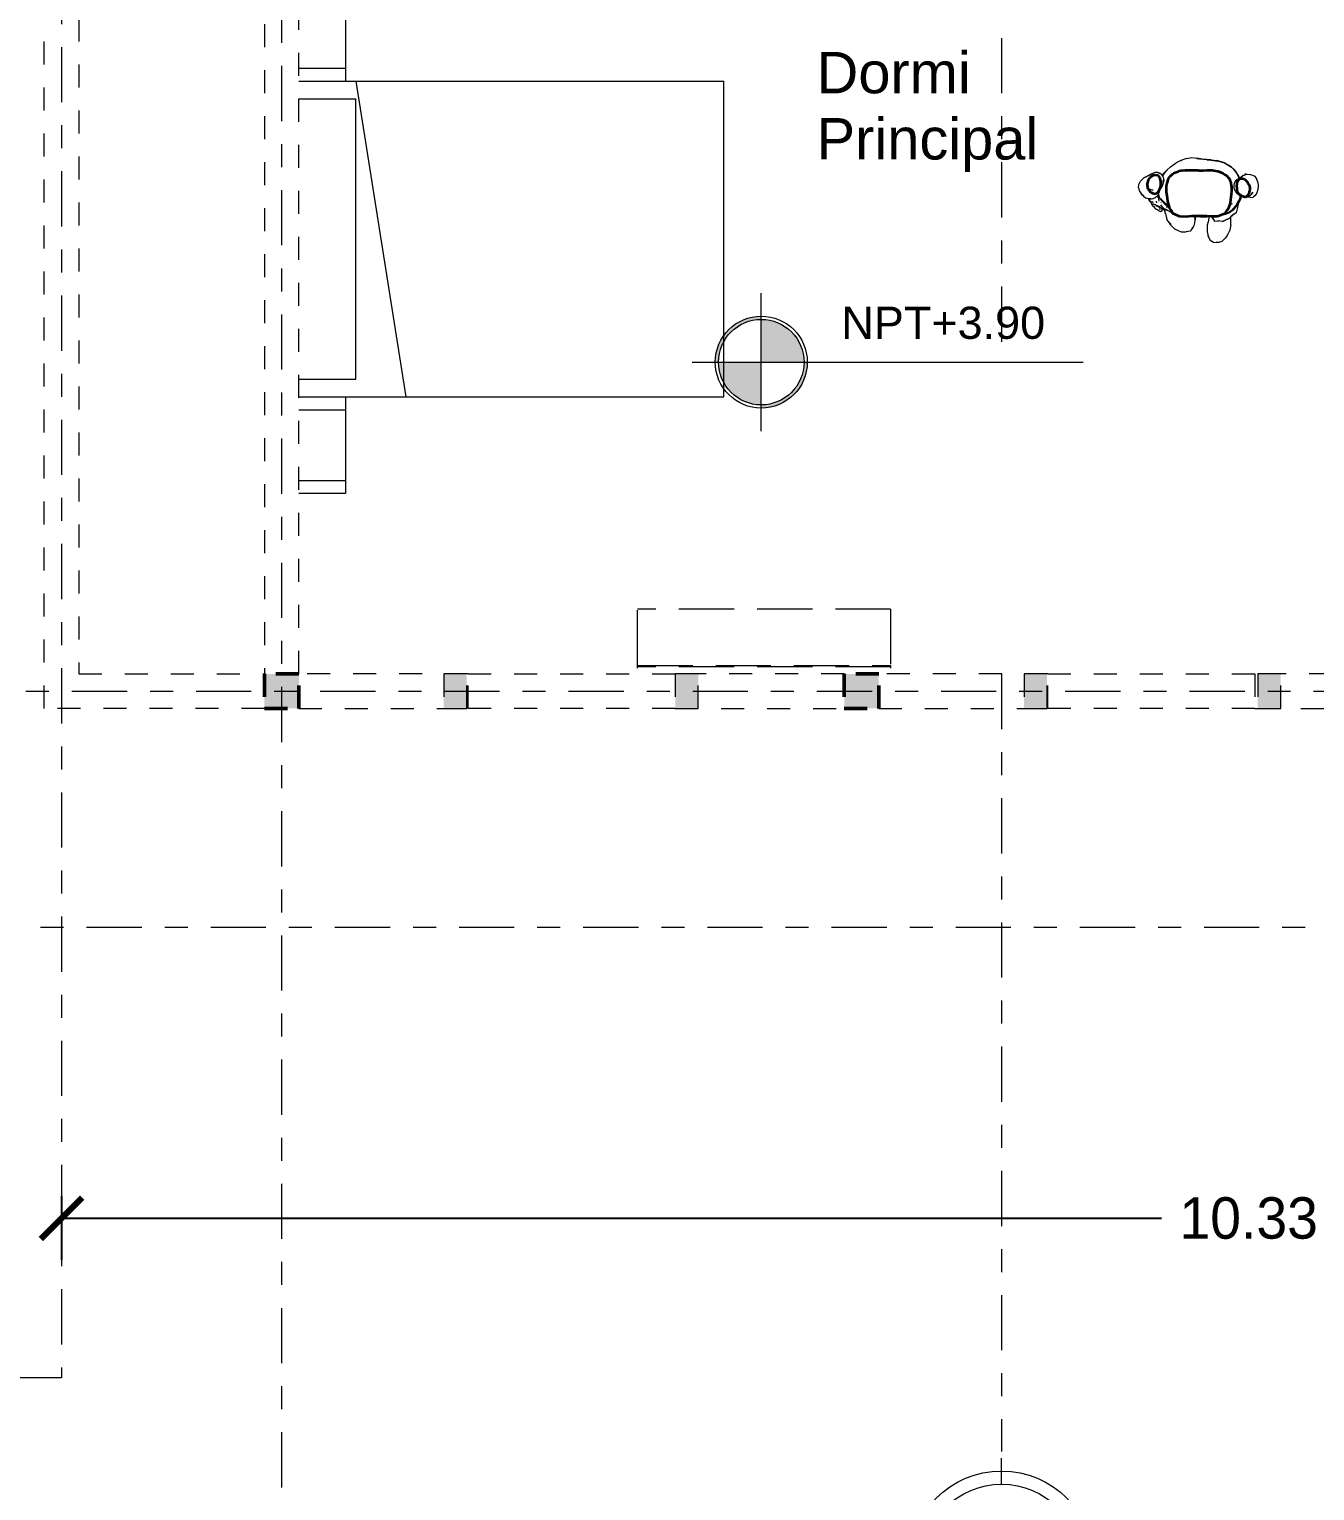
# Model space of a CAD drawing. Header units: millimetres. Extents: x -9559 to 23034, y -7226 to 22400.
# Drawn here: x 269.49 to 275.08, y 37.11 to 43.46 of the extents above; entities that cross this region are included whole.
import ezdxf

# ---------------------------------------------------------------- set-up
doc = ezdxf.new("R2010")
doc.units = ezdxf.units.MM
doc.header["$LTSCALE"] = 0.02
for name, pattern in [('ACAD_ISO02W100', [15, 12, -3]), ('ACAD_ISO10W100', [18, 12, -3, 0, -3]), ('DASHED2', [0.375, 0.25, -0.125])]:
    doc.linetypes.add(name, pattern=pattern)
for name, color, linetype, lineweight in [('A-ANNO-DIMS', 251, 'Continuous', 9), ('A-GENM', 255, 'Continuous', 5), ('A-Mueble cocina 2-proyecciones', 255, 'ACAD_ISO02W100', 9), ('A-Mueble cocina 4- Habitaciones', 9, 'Continuous', 9), ('G-ANNO-DIMS', 252, 'Continuous', 15), ('G-IMPT', 8, 'Continuous', 9), ('S-GRID', 253, 'ACAD_ISO10W100', 5), ('S-GRID-IDEN', 253, 'Continuous', 9)]:
    doc.layers.add(name, color=color, linetype=linetype, lineweight=lineweight)
doc.layers.add('IH-PLANO BASE', color=250, linetype='DASHED2', lineweight=5, transparency=0.55)
doc.styles.add('Arial_3', font='arial.ttf', dxfattribs={"height": 0.18})
doc.styles.add('Arial_4', font='arial.ttf', dxfattribs={"height": 0.105})
doc.styles.get("Standard").update_dxf_attribs({"font": 'GOTHIC.TTF'})
doc.dimstyles.get("Standard").update_dxf_attribs({"dimtxt": 0.18, "dimasz": 0.18, "dimexe": 0.18, "dimexo": 0.0625, "dimgap": 0.09, "dimtad": 0, "dimzin": 3, "dimdsep": 46, "dimtxsty": 'Standard', "dimblk": 'ARCHTICK', "dimcen": 0.09, "dimadec": 0, "dimazin": 0, "dimtfac": 1, "dimtofl": 0, "dimtmove": 0, "dimatfit": 3, "dimldrblk": 'ARCHTICK', "dimfxl": 1, "dimtolj": 1, "dimtzin": 0, "dimarcsym": 0})

# ---------------------------------------------------------------- blocks, each defined once
blk = doc.blocks.new('Cama-Estándar - 1372 x 1905 mm - Doble-147504-Nivel 2')
at = {"layer": 'A-Mueble cocina 4- Habitaciones'}
for p, q in [((-0.4145, 0.8493), (-0.4145, -0.9981)), ((-0.3383, 0.8493), (-0.3383, 0.6021)), ((0.8813, 0.8493), (0.8813, 0.6021)), ((0.9575, 0.8493), (0.9575, -0.9981)), ((0.9575, 0.6021), (-0.4145, 0.3842)), ((-0.3383, 0.6021), (0.8813, 0.6021)), ((-0.4145, -0.9981), (0.9575, -0.9981))]:
    blk.add_line(p, q, dxfattribs=at)
blk = doc.blocks.new('Mesa - de noche _1_ - 420 x 260 mm-147562-Nivel 2')
at = {"layer": 'A-Mueble cocina 4- Habitaciones'}
for p, q in [((-0.1538, 0.2024), (-0.1538, 0)), ((0.1538, 0.2024), (0.1538, 0)), ((0.21, 0.2024), (0.21, 0)), ((0.21, 0), (-0.21, 0))]:
    blk.add_line(p, q, dxfattribs=at)
blk = doc.blocks.new('Mesa - de noche _1_ - 420 x 260 mm-V2-Nivel 2')
at = {"layer": 'A-Mueble cocina 4- Habitaciones'}
for p, q in [((-0.21, 0), (-0.21, 0.2024)), ((-0.1538, 0.2024), (-0.1538, 0)), ((0.1538, 0.2024), (0.1538, 0)), ((0.21, 0), (-0.21, 0))]:
    blk.add_line(p, q, dxfattribs=at)
blk = doc.blocks.new('Female Figure 2 - 01skin_DXF-324356-Nivel 2')
at = {"layer": 'G-IMPT'}
for p, q in [((0.1914, -0.7645), (0.1931, -0.7621)), ((0.1939, -0.7612), (0.1931, -0.7621)), ((0.1939, -0.7612), (0.1962, -0.7611)), ((0.1975, -0.7612), (0.1962, -0.7611)), ((0.1987, -0.762), (0.1975, -0.7612)), ((0.1987, -0.762), (0.1981, -0.7616)), ((0.1998, -0.7624), (0.1981, -0.7616)), ((0.1987, -0.7622), (0.199, -0.7625)), ((0.1914, -0.7645), (0.1913, -0.7652)), ((-0.2264, -0.8685), (-0.2205, -0.8776)), ((-0.2262, -0.8682), (-0.2242, -0.8712)), ((-0.2258, -0.8692), (-0.2237, -0.873)), ((-0.2183, -0.881), (-0.2242, -0.8712)), ((-0.2237, -0.873), (-0.2201, -0.8787)), ((-0.2183, -0.881), (-0.2205, -0.8776)), ((-0.2199, -0.8707), (-0.2202, -0.8697)), ((-0.2199, -0.8707), (-0.2201, -0.8697)), ((-0.2201, -0.8787), (-0.2163, -0.8846)), ((-0.2163, -0.8846), (-0.2116, -0.8943)), ((-0.2085, -0.8842), (-0.2138, -0.8826)), ((-0.2138, -0.8826), (-0.2131, -0.883)), ((-0.2085, -0.8842), (-0.2131, -0.883)), ((-0.2071, -0.8838), (-0.2103, -0.8832)), ((-0.2103, -0.8832), (-0.2089, -0.8835)), ((-0.2042, -0.8842), (-0.2066, -0.8838)), ((-0.1902, -0.8866), (-0.1909, -0.8785)), ((-0.1901, -0.8866), (-0.1909, -0.8785)), ((-0.189, -0.8567), (-0.1847, -0.862)), ((-0.1825, -0.865), (-0.1847, -0.862)), ((-0.1723, -0.8837), (-0.1715, -0.8848)), ((-0.2116, -0.8943), (-0.2105, -0.8957)), ((-0.2059, -0.9006), (-0.2105, -0.8957)), ((-0.1999, -0.8939), (-0.2067, -0.8911)), ((-0.2067, -0.8911), (-0.2034, -0.8924)), ((-0.2036, -0.9029), (-0.2059, -0.9006)), ((-0.2036, -0.9029), (-0.1993, -0.9046)), ((-0.1998, -0.9057), (-0.2033, -0.9015)), ((-0.2024, -0.9027), (-0.2033, -0.9015)), ((-0.2024, -0.9027), (-0.2014, -0.9046)), ((-0.201, -0.9045), (-0.2023, -0.9033)), ((-0.2023, -0.9033), (-0.1993, -0.9046)), ((-0.2014, -0.9046), (-0.2004, -0.9067)), ((-0.1998, -0.9057), (-0.201, -0.9045)), ((-0.2004, -0.9067), (-0.1998, -0.9078)), ((-0.1999, -0.8939), (-0.1957, -0.893)), ((-0.1999, -0.8939), (-0.1986, -0.8942)), ((-0.1999, -0.8939), (-0.1949, -0.8956)), ((-0.1954, -0.9125), (-0.1998, -0.9078)), ((-0.1986, -0.8942), (-0.1957, -0.893)), ((-0.194, -0.9132), (-0.1954, -0.9125)), ((-0.1949, -0.8956), (-0.1885, -0.8977)), ((-0.194, -0.9132), (-0.1923, -0.9141)), ((-0.1915, -0.8967), (-0.1926, -0.9017)), ((-0.1915, -0.8967), (-0.1926, -0.9017)), ((-0.1897, -0.915), (-0.1923, -0.9141)), ((-0.1858, -0.9171), (-0.1897, -0.915)), ((-0.1885, -0.8977), (-0.1847, -0.8991)), ((-0.1871, -0.9161), (-0.1883, -0.915)), ((-0.1847, -0.9181), (-0.1883, -0.915)), ((-0.1881, -0.8988), (-0.186, -0.8997)), ((-0.1881, -0.8988), (-0.1848, -0.9001)), ((-0.1877, -0.898), (-0.1857, -0.9005)), ((-0.1875, -0.8981), (-0.1857, -0.9005)), ((-0.1873, -0.8982), (-0.1857, -0.9005)), ((-0.1864, -0.9167), (-0.1871, -0.9161)), ((-0.187, -0.8993), (-0.186, -0.8997)), ((-0.1866, -0.9002), (-0.1854, -0.9017)), ((-0.1865, -0.9), (-0.1843, -0.9024)), ((-0.1838, -0.9188), (-0.1864, -0.9167)), ((-0.1858, -0.9008), (-0.1843, -0.9024)), ((-0.1847, -0.9181), (-0.1858, -0.9171)), ((-0.1854, -0.9017), (-0.1857, -0.9005)), ((-0.1848, -0.9001), (-0.1814, -0.9021)), ((-0.1847, -0.8991), (-0.1811, -0.9009)), ((-0.1838, -0.9188), (-0.1831, -0.9192)), ((-0.1831, -0.9192), (-0.1821, -0.9198)), ((-0.1821, -0.9198), (-0.1812, -0.9202)), ((-0.1784, -0.9061), (-0.1814, -0.9021)), ((-0.1814, -0.9021), (-0.1767, -0.9085)), ((-0.1814, -0.9021), (-0.1791, -0.9049)), ((-0.1812, -0.9202), (-0.1804, -0.9206)), ((-0.1811, -0.9009), (-0.1781, -0.9026)), ((-0.1804, -0.9206), (-0.1762, -0.9224)), ((-0.1794, -0.9059), (-0.1768, -0.9076)), ((-0.1794, -0.9059), (-0.1779, -0.907)), ((-0.1767, -0.9085), (-0.1791, -0.9049)), ((-0.1773, -0.9072), (-0.1786, -0.9066)), ((-0.1786, -0.9066), (-0.1768, -0.9076)), ((-0.1784, -0.9061), (-0.1767, -0.9085)), ((-0.1773, -0.916), (-0.1783, -0.9158)), ((-0.1781, -0.9026), (-0.1752, -0.9045)), ((-0.1779, -0.907), (-0.1761, -0.9094)), ((-0.1773, -0.9072), (-0.1752, -0.9082)), ((-0.1773, -0.916), (-0.1762, -0.9165)), ((-0.1767, -0.9085), (-0.1761, -0.9094)), ((-0.1762, -0.9224), (-0.1729, -0.9234)), ((-0.1752, -0.9045), (-0.1722, -0.907)), ((-0.1725, -0.9099), (-0.1752, -0.9082)), ((-0.1707, -0.924), (-0.1729, -0.9234)), ((-0.1725, -0.9099), (-0.1698, -0.912)), ((-0.1722, -0.907), (-0.1691, -0.9088)), ((-0.1698, -0.9238), (-0.1707, -0.924)), ((-0.1698, -0.912), (-0.167, -0.9152)), ((-0.1698, -0.9238), (-0.1687, -0.9232)), ((-0.1691, -0.9088), (-0.1667, -0.9108)), ((-0.1687, -0.9224), (-0.1667, -0.9205)), ((-0.1687, -0.9224), (-0.1681, -0.9214)), ((-0.1687, -0.9232), (-0.1681, -0.9214)), ((-0.1659, -0.9102), (-0.1671, -0.9091)), ((-0.1634, -0.9127), (-0.1671, -0.9091)), ((-0.167, -0.9152), (-0.1666, -0.9179)), ((-0.1648, -0.9117), (-0.1667, -0.9108)), ((-0.1667, -0.9205), (-0.1666, -0.9179)), ((-0.1624, -0.9132), (-0.1659, -0.9102)), ((-0.1649, -0.9112), (-0.1659, -0.9102)), ((-0.1659, -0.9102), (-0.1634, -0.9127)), ((-0.1624, -0.9132), (-0.1649, -0.9112)), ((-0.1613, -0.914), (-0.1649, -0.9112)), ((-0.1649, -0.9112), (-0.1634, -0.9125)), ((-0.1634, -0.9127), (-0.1648, -0.9117)), ((-0.1613, -0.914), (-0.1634, -0.9125)), ((-0.1634, -0.9125), (-0.1619, -0.9139)), ((-0.1634, -0.9125), (-0.16, -0.9146)), ((-0.1624, -0.9132), (-0.1634, -0.9127)), ((-0.1589, -0.9136), (-0.1634, -0.9127)), ((-0.1597, -0.9136), (-0.1634, -0.9127)), ((-0.1624, -0.9132), (-0.1613, -0.914)), ((-0.1619, -0.9139), (-0.16, -0.9159)), ((-0.1613, -0.914), (-0.16, -0.9146)), ((-0.16, -0.9159), (-0.1583, -0.9175)), ((-0.1589, -0.9136), (-0.1597, -0.9136)), ((-0.1583, -0.9175), (-0.1566, -0.9189)), ((-0.155, -0.92), (-0.1566, -0.9189)), ((-0.153, -0.9151), (-0.1555, -0.9179)), ((-0.1555, -0.9179), (-0.1554, -0.9177)), ((-0.1535, -0.9151), (-0.1526, -0.9148)), ((-0.1535, -0.9151), (-0.1526, -0.9148)), ((-0.1484, -0.9211), (-0.1512, -0.9214)), ((-0.1484, -0.9211), (-0.1507, -0.9213)), ((-0.1473, -0.9061), (-0.1456, -0.9077)), ((-0.1447, -0.9201), (-0.1453, -0.9204)), ((-0.1416, -0.9183), (-0.1447, -0.9201))]:
    blk.add_line(p, q, dxfattribs=at)
blk = doc.blocks.new('Female Figure 2 - Female Figure 2-324639-Nivel 2')
at = {"layer": 'A-GENM', "lineweight": 35}
for p, q in [((-0.2068, 0.061), (-0.2034, 0.0658)), ((-0.2034, 0.0658), (-0.1972, 0.0708)), ((-0.1972, 0.0708), (-0.1933, 0.0741)), ((-0.1933, 0.0741), (-0.1898, 0.0754)), ((-0.1898, 0.0754), (-0.1819, 0.0776)), ((-0.1817, 0.0775), (-0.1721, 0.0761)), ((-0.1721, 0.0761), (-0.17, 0.0748)), ((-0.17, 0.0748), (-0.1644, 0.0665)), ((-0.1644, 0.0665), (-0.1625, 0.065)), ((-0.1625, 0.065), (-0.162, 0.0639)), ((-0.162, 0.0639), (-0.1618, 0.0602)), ((-0.1238, 0.0603), (-0.1154, 0.0723)), ((-0.1154, 0.0723), (-0.1142, 0.0739)), ((-0.1142, 0.0739), (-0.1129, 0.0747)), ((-0.1129, 0.0747), (-0.1071, 0.0793)), ((-0.1071, 0.0793), (-0.0992, 0.085)), ((-0.0992, 0.085), (-0.0829, 0.0913)), ((-0.0829, 0.0913), (-0.0774, 0.0939)), ((-0.0774, 0.0939), (-0.0694, 0.0952)), ((-0.0694, 0.0952), (-0.0517, 0.0976)), ((-0.0517, 0.0976), (-0.0367, 0.0969)), ((-0.0367, 0.0969), (-0.0274, 0.0968)), ((-0.0274, 0.0968), (-0.0185, 0.0977)), ((-0.0185, 0.0977), (-0.006, 0.097)), ((-0.006, 0.097), (0.0061, 0.0965)), ((0.0061, 0.0965), (0.0095, 0.0953)), ((0.0095, 0.0953), (0.0132, 0.0956)), ((0.0132, 0.0956), (0.0258, 0.0955)), ((0.0258, 0.0955), (0.0428, 0.0969)), ((0.0428, 0.0969), (0.0452, 0.0971)), ((0.0452, 0.0971), (0.0477, 0.0971)), ((0.0477, 0.0971), (0.0677, 0.097)), ((0.0677, 0.097), (0.0712, 0.0963)), ((0.0712, 0.0963), (0.0893, 0.0931)), ((0.0893, 0.0931), (0.0914, 0.0929)), ((0.0914, 0.0929), (0.0943, 0.0918)), ((0.0943, 0.0918), (0.1124, 0.0844)), ((0.1124, 0.0844), (0.1223, 0.0771)), ((0.1223, 0.0771), (0.1296, 0.0728)), ((0.1296, 0.0728), (0.1363, 0.0637)), ((0.1363, 0.0637), (0.1404, 0.0588)), ((-0.2154, 0.0311), (-0.2152, 0.0381)), ((-0.2142, 0.0255), (-0.2154, 0.0311)), ((-0.2152, 0.0381), (-0.2145, 0.0429)), ((-0.2145, 0.0429), (-0.2127, 0.0477)), ((-0.2136, 0.0206), (-0.2142, 0.0255)), ((-0.2122, 0.0162), (-0.2136, 0.0206)), ((-0.2127, 0.0477), (-0.2107, 0.0547)), ((-0.2102, 0.0121), (-0.2122, 0.0162)), ((-0.2107, 0.0547), (-0.2068, 0.061)), ((-0.208, 0.0097), (-0.2102, 0.0121)), ((-0.2054, 0.0055), (-0.208, 0.0097)), ((-0.2021, 0.0016), (-0.2054, 0.0055)), ((-0.2004, 0.0003), (-0.2021, 0.0016)), ((-0.1988, -0.0003), (-0.2004, 0.0003)), ((-0.168, 0.0053), (-0.1731, -0.0017)), ((-0.1619, 0.0174), (-0.1679, 0.0055)), ((-0.1591, 0.0282), (-0.1619, 0.0174)), ((-0.1618, 0.0602), (-0.1585, 0.0491)), ((-0.1585, 0.0326), (-0.1591, 0.0282)), ((-0.1585, 0.0491), (-0.1584, 0.0384)), ((-0.1584, 0.0384), (-0.1585, 0.0326)), ((-0.1327, 0.0082), (-0.1324, 0.0134)), ((-0.1324, 0.0029), (-0.1327, 0.0082)), ((-0.1326, 0.0285), (-0.1306, 0.0403)), ((-0.1324, 0.0134), (-0.1326, 0.0285)), ((-0.1302, -0.0165), (-0.1324, 0.0029)), ((-0.1306, 0.0403), (-0.1292, 0.0455)), ((-0.1292, 0.0455), (-0.1276, 0.0495)), ((-0.1276, 0.0495), (-0.1238, 0.0603)), ((0.1404, 0.0588), (0.1423, 0.0532)), ((0.1423, 0.0532), (0.1463, 0.0424)), ((0.1463, 0.0424), (0.1488, 0.0292)), ((0.149, 0.0041), (0.148, -0.0066)), ((0.1488, 0.0292), (0.1495, 0.0243)), ((0.1495, 0.0243), (0.149, 0.0176)), ((0.149, 0.0176), (0.149, 0.0041)), ((0.1733, 0.0251), (0.1734, 0.0267)), ((0.1737, 0.0234), (0.1733, 0.0251)), ((0.1734, 0.0267), (0.1742, 0.04)), ((0.1746, 0.0111), (0.1737, 0.0234)), ((0.1742, 0.04), (0.1766, 0.0507)), ((0.1759, 0.0035), (0.1746, 0.0111)), ((0.1779, -0.0009), (0.1759, 0.0035)), ((0.1766, 0.0507), (0.1783, 0.0534)), ((0.1783, 0.0534), (0.1819, 0.0556)), ((0.1819, 0.0556), (0.1867, 0.0608)), ((0.1867, 0.0608), (0.1899, 0.0611)), ((0.1899, 0.0611), (0.1983, 0.061)), ((0.1983, 0.061), (0.2093, 0.0555)), ((0.2093, 0.0555), (0.2099, 0.0552)), ((0.2099, 0.0552), (0.2103, 0.0548)), ((0.2103, 0.0548), (0.2136, 0.0514)), ((0.2136, 0.0514), (0.2194, 0.0453)), ((0.2194, 0.0453), (0.2248, 0.0355)), ((0.2271, 0.0015), (0.2246, -0.0044)), ((0.2248, 0.0355), (0.2258, 0.0336)), ((0.2258, 0.0336), (0.2262, 0.0316)), ((0.2262, 0.0316), (0.2289, 0.0222)), ((0.2286, 0.0087), (0.2271, 0.0015)), ((0.2293, 0.0112), (0.2286, 0.0087)), ((0.2289, 0.0222), (0.2294, 0.014)), ((0.2294, 0.014), (0.2293, 0.0112)), ((-0.1952, -0.0035), (-0.1988, -0.0003)), ((-0.193, -0.0044), (-0.1952, -0.0035)), ((-0.188, -0.006), (-0.193, -0.0044)), ((-0.1874, -0.0064), (-0.188, -0.006)), ((-0.1863, -0.0065), (-0.1874, -0.0064)), ((-0.1795, -0.0062), (-0.1863, -0.0065)), ((-0.1747, -0.0034), (-0.1795, -0.0062)), ((-0.1731, -0.0017), (-0.1747, -0.0034)), ((-0.1291, -0.0246), (-0.1302, -0.0165)), ((-0.1267, -0.0378), (-0.1291, -0.0246)), ((-0.1258, -0.0433), (-0.1267, -0.0378)), ((-0.1234, -0.0537), (-0.1258, -0.0433)), ((-0.1191, -0.0691), (-0.1234, -0.0537)), ((0.1436, -0.0457), (0.1358, -0.0706)), ((0.1439, -0.0446), (0.1436, -0.0457)), ((0.144, -0.044), (0.1439, -0.0446)), ((0.1441, -0.0429), (0.144, -0.044)), ((0.1466, -0.0201), (0.1441, -0.0429)), ((0.148, -0.0066), (0.1466, -0.0201)), ((0.1822, -0.006), (0.1779, -0.0009)), ((0.1861, -0.0103), (0.1822, -0.006)), ((0.1898, -0.0118), (0.1861, -0.0103)), ((0.1998, -0.0175), (0.1898, -0.0118)), ((0.2028, -0.0181), (0.1998, -0.0175)), ((0.2081, -0.0195), (0.2028, -0.0181)), ((0.2098, -0.02), (0.2081, -0.0195)), ((0.2113, -0.02), (0.2098, -0.02)), ((0.2129, -0.0194), (0.2113, -0.02)), ((0.2133, -0.0175), (0.2129, -0.0194)), ((0.2151, -0.0169), (0.2133, -0.0175)), ((0.2167, -0.0157), (0.2151, -0.0169)), ((0.2186, -0.0127), (0.2167, -0.0157)), ((0.2216, -0.0084), (0.2186, -0.0127)), ((0.2232, -0.0067), (0.2216, -0.0084)), ((0.2246, -0.0044), (0.2232, -0.0067)), ((-0.1144, -0.0754), (-0.1191, -0.0691)), ((-0.1047, -0.0907), (-0.1144, -0.0754)), ((-0.0817, -0.1017), (-0.1047, -0.0907)), ((-0.0789, -0.1032), (-0.0817, -0.1017)), ((-0.0752, -0.1037), (-0.0789, -0.1032)), ((-0.0474, -0.105), (-0.0752, -0.1037)), ((-0.0236, -0.1029), (-0.0474, -0.105)), ((-0.017, -0.103), (-0.0236, -0.1029)), ((-0.0101, -0.1027), (-0.017, -0.103)), ((0.0098, -0.1015), (-0.0101, -0.1027)), ((0.0283, -0.1027), (0.0098, -0.1015)), ((0.0355, -0.1029), (0.0283, -0.1027)), ((0.0429, -0.103), (0.0355, -0.1029)), ((0.0637, -0.1049), (0.0429, -0.103)), ((0.0867, -0.1041), (0.0637, -0.1049)), ((0.0938, -0.1031), (0.0867, -0.1041)), ((0.1001, -0.1001), (0.0938, -0.1031)), ((0.1194, -0.0921), (0.1001, -0.1001)), ((0.1286, -0.0795), (0.1194, -0.0921)), ((0.1358, -0.0706), (0.1286, -0.0795))]:
    blk.add_line(p, q, dxfattribs=at)
at = {"layer": 'G-IMPT'}
for p, q in [((-0.0954, 0.1258), (-0.0905, 0.1284)), ((-0.0703, 0.1385), (-0.0905, 0.1284)), ((-0.0464, 0.1475), (-0.0703, 0.1385)), ((-0.0692, 0.1393), (-0.0676, 0.1395)), ((-0.0464, 0.1475), (-0.0229, 0.1519)), ((-0.0229, 0.1519), (-0.0012, 0.1493)), ((0.0212, 0.1455), (-0.0017, 0.1486)), ((-0.0017, 0.1486), (0.0217, 0.1444)), ((0.0217, 0.1444), (-0.0012, 0.1493)), ((0.0429, 0.143), (0.0212, 0.1455)), ((0.0417, 0.1415), (0.0274, 0.1429)), ((0.0436, 0.142), (0.0304, 0.1429)), ((0.061, 0.1405), (0.0417, 0.1415)), ((0.0607, 0.1419), (0.0429, 0.143)), ((0.0436, 0.142), (0.0623, 0.1413)), ((0.0607, 0.1419), (0.0861, 0.1386)), ((0.061, 0.1405), (0.0903, 0.1365)), ((0.0623, 0.1413), (0.0888, 0.138)), ((0.1144, 0.1311), (0.0861, 0.1386)), ((0.0888, 0.138), (0.1186, 0.1296)), ((0.1237, 0.1266), (0.0903, 0.1365)), ((0.1237, 0.1266), (0.1144, 0.1311)), ((0.1237, 0.1266), (0.1186, 0.1296)), ((0.1186, 0.1296), (0.1495, 0.1103)), ((0.1186, 0.1296), (0.1451, 0.1139)), ((-0.2311, 0.0642), (-0.246, 0.05)), ((-0.2311, 0.0642), (-0.2154, 0.071)), ((-0.2189, 0.0696), (-0.2311, 0.0642)), ((-0.2311, 0.0642), (-0.2261, 0.0664)), ((-0.2216, 0.0687), (-0.2261, 0.0664)), ((-0.2216, 0.0687), (-0.2191, 0.0701)), ((-0.2191, 0.0701), (-0.2152, 0.0722)), ((-0.2152, 0.0722), (-0.2038, 0.0785)), ((-0.2098, 0.0746), (-0.1909, 0.0844)), ((-0.2098, 0.0746), (-0.2039, 0.0778)), ((-0.2068, 0.061), (-0.2034, 0.0658)), ((-0.1909, 0.0844), (-0.2039, 0.0778)), ((-0.2038, 0.0785), (-0.1979, 0.0812)), ((-0.1972, 0.0708), (-0.2034, 0.0658)), ((-0.1979, 0.0812), (-0.1909, 0.0844)), ((-0.1933, 0.0741), (-0.1972, 0.0708)), ((-0.1898, 0.0754), (-0.1933, 0.0741)), ((-0.1909, 0.0844), (-0.1843, 0.0867)), ((-0.1898, 0.0754), (-0.1819, 0.0776)), ((-0.1703, 0.0876), (-0.1843, 0.0867)), ((-0.1817, 0.0775), (-0.1721, 0.0761)), ((-0.17, 0.0748), (-0.1721, 0.0761)), ((-0.1591, 0.0825), (-0.1703, 0.0876)), ((-0.1703, 0.0876), (-0.1651, 0.0853)), ((-0.1703, 0.0876), (-0.1544, 0.0801)), ((-0.1644, 0.0665), (-0.17, 0.0748)), ((-0.1651, 0.0853), (-0.1544, 0.0801)), ((-0.1625, 0.065), (-0.1644, 0.0665)), ((-0.162, 0.0639), (-0.1625, 0.065)), ((-0.1618, 0.0602), (-0.162, 0.0639)), ((-0.1591, 0.0825), (-0.1544, 0.0801)), ((-0.1478, 0.0693), (-0.1544, 0.0801)), ((-0.1477, 0.0817), (-0.1523, 0.0766)), ((-0.1504, 0.0734), (-0.1469, 0.0783)), ((-0.1447, 0.0806), (-0.1502, 0.0732)), ((-0.1459, 0.0636), (-0.1478, 0.0693)), ((-0.1477, 0.0817), (-0.1321, 0.0973)), ((-0.1469, 0.0783), (-0.1297, 0.0969)), ((-0.1459, 0.0636), (-0.1442, 0.0494)), ((-0.1447, 0.0806), (-0.1297, 0.0969)), ((-0.1151, 0.1122), (-0.1321, 0.0973)), ((-0.1154, 0.0723), (-0.1238, 0.0603)), ((-0.1142, 0.0739), (-0.1154, 0.0723)), ((-0.1151, 0.1122), (-0.0954, 0.1258)), ((-0.1142, 0.0739), (-0.1129, 0.0747)), ((-0.1071, 0.0793), (-0.1129, 0.0747)), ((-0.0992, 0.085), (-0.1071, 0.0793)), ((-0.0829, 0.0913), (-0.0992, 0.085)), ((-0.0774, 0.0939), (-0.0829, 0.0913)), ((-0.0694, 0.0952), (-0.0774, 0.0939)), ((-0.0517, 0.0976), (-0.0694, 0.0952)), ((-0.0367, 0.0969), (-0.0517, 0.0976)), ((-0.0367, 0.0969), (-0.0274, 0.0968)), ((-0.0274, 0.0968), (-0.0185, 0.0977)), ((-0.006, 0.097), (-0.0185, 0.0977)), ((0.0061, 0.0965), (-0.006, 0.097)), ((0.0095, 0.0953), (0.0061, 0.0965)), ((0.0132, 0.0956), (0.0095, 0.0953)), ((0.0258, 0.0955), (0.0132, 0.0956)), ((0.0428, 0.0969), (0.0258, 0.0955)), ((0.0428, 0.0969), (0.0452, 0.0971)), ((0.0452, 0.0971), (0.0477, 0.0971)), ((0.0677, 0.097), (0.0477, 0.0971)), ((0.0677, 0.097), (0.0712, 0.0963)), ((0.0712, 0.0963), (0.0893, 0.0931)), ((0.0893, 0.0931), (0.0914, 0.0929)), ((0.0914, 0.0929), (0.0943, 0.0918)), ((0.0943, 0.0918), (0.1124, 0.0844)), ((0.1223, 0.0771), (0.1124, 0.0844)), ((0.1296, 0.0728), (0.1223, 0.0771)), ((0.1237, 0.1266), (0.1413, 0.1165)), ((0.1363, 0.0637), (0.1296, 0.0728)), ((0.1363, 0.0637), (0.1404, 0.0588)), ((0.1495, 0.1103), (0.1413, 0.1165)), ((0.1669, 0.0925), (0.1451, 0.1139)), ((0.1657, 0.0955), (0.1451, 0.1139)), ((0.1495, 0.1103), (0.1451, 0.1139)), ((0.1495, 0.1103), (0.1632, 0.0979)), ((0.1806, 0.0737), (0.1632, 0.0979)), ((0.1817, 0.0718), (0.1657, 0.0955)), ((0.1808, 0.0696), (0.1669, 0.0925)), ((0.1854, 0.0617), (0.1806, 0.0737)), ((0.1837, 0.0612), (0.1808, 0.0696)), ((0.1854, 0.0616), (0.1817, 0.0718)), ((0.1882, 0.0637), (0.1865, 0.0612)), ((0.2008, 0.0742), (0.1882, 0.0637)), ((0.2008, 0.0742), (0.2161, 0.0793)), ((0.2161, 0.0793), (0.2326, 0.0787)), ((0.2326, 0.0787), (0.2479, 0.0722)), ((0.2479, 0.0722), (0.2591, 0.0604)), ((-0.2546, 0.0199), (-0.2535, 0.0353)), ((-0.2546, 0.0199), (-0.2502, 0.0057)), ((-0.2535, 0.0353), (-0.246, 0.05)), ((-0.2502, 0.0057), (-0.242, -0.0067)), ((-0.2156, 0.0321), (-0.2152, 0.0436)), ((-0.2154, 0.0311), (-0.2156, 0.0321)), ((-0.2154, 0.0325), (-0.2152, 0.0436)), ((-0.2154, 0.0311), (-0.2152, 0.0381)), ((-0.2154, 0.0311), (-0.2142, 0.0255)), ((-0.2152, 0.0381), (-0.2145, 0.0429)), ((-0.2127, 0.0477), (-0.2145, 0.0429)), ((-0.2142, 0.0255), (-0.2136, 0.0206)), ((-0.2122, 0.0162), (-0.2136, 0.0206)), ((-0.2107, 0.0547), (-0.2127, 0.0477)), ((-0.2122, 0.0162), (-0.2102, 0.0121)), ((-0.2068, 0.061), (-0.2107, 0.0547)), ((-0.2102, 0.0121), (-0.208, 0.0097)), ((-0.208, 0.0097), (-0.2054, 0.0055)), ((-0.2065, 0.0166), (-0.2002, 0.0123)), ((-0.2021, 0.0016), (-0.2054, 0.0055)), ((-0.2004, 0.0003), (-0.2021, 0.0016)), ((-0.2004, 0.0003), (-0.1988, -0.0003)), ((-0.1931, 0.01), (-0.2002, 0.0123)), ((-0.1931, 0.01), (-0.1947, 0.0104)), ((-0.1913, 0.0101), (-0.1931, 0.01)), ((-0.1731, -0.0017), (-0.168, 0.0053)), ((-0.1692, -0.0097), (-0.1647, 0.002)), ((-0.1515, 0.0287), (-0.1686, 0.0068)), ((-0.1592, 0.018), (-0.1686, 0.0068)), ((-0.1577, 0.0187), (-0.1679, 0.0054)), ((-0.1619, 0.0174), (-0.1679, 0.0055)), ((-0.1636, 0.0159), (-0.1679, 0.0054)), ((-0.1648, 0.0095), (-0.1647, 0.002)), ((-0.1619, 0.0174), (-0.1591, 0.0282)), ((-0.1618, 0.0602), (-0.1585, 0.0491)), ((-0.1515, 0.0287), (-0.1592, 0.018)), ((-0.1579, 0.0363), (-0.1591, 0.0282)), ((-0.1591, 0.0282), (-0.1585, 0.0326)), ((-0.1585, 0.0491), (-0.1584, 0.0384)), ((-0.1584, 0.0384), (-0.1585, 0.0326)), ((-0.1579, 0.0363), (-0.1582, 0.0353)), ((-0.1515, 0.0287), (-0.1577, 0.0187)), ((-0.1515, 0.0287), (-0.1489, 0.0335)), ((-0.1489, 0.0335), (-0.1456, 0.0555)), ((-0.1489, 0.0335), (-0.1442, 0.0494)), ((-0.1489, 0.0335), (-0.147, 0.0414)), ((-0.147, 0.0414), (-0.1456, 0.0555)), ((-0.1324, 0.0134), (-0.1327, 0.0082)), ((-0.1327, 0.0082), (-0.1324, 0.0029)), ((-0.1306, 0.0403), (-0.1326, 0.0285)), ((-0.1324, 0.0134), (-0.1326, 0.0285)), ((-0.1302, -0.0165), (-0.1324, 0.0029)), ((-0.1292, 0.0455), (-0.1306, 0.0403)), ((-0.1276, 0.0495), (-0.1292, 0.0455)), ((-0.1276, 0.0495), (-0.1238, 0.0603)), ((0.1423, 0.0532), (0.1404, 0.0588)), ((0.1463, 0.0424), (0.1423, 0.0532)), ((0.1463, 0.0424), (0.1488, 0.0292)), ((0.149, 0.0041), (0.148, -0.0066)), ((0.1488, 0.0292), (0.1495, 0.0243)), ((0.149, 0.0176), (0.1495, 0.0243)), ((0.149, 0.0041), (0.149, 0.0176)), ((0.1608, 0.0318), (0.1635, 0.0447)), ((0.1615, 0.0186), (0.1608, 0.0318)), ((0.1655, 0.0066), (0.1615, 0.0186)), ((0.1635, 0.0447), (0.1706, 0.0554)), ((0.1655, 0.0066), (0.1729, -0.004)), ((0.1824, 0.061), (0.1706, 0.0554)), ((0.1734, 0.0267), (0.1733, 0.0251)), ((0.1733, 0.0251), (0.1737, 0.0234)), ((0.1742, 0.04), (0.1734, 0.0267)), ((0.1737, 0.0234), (0.1746, 0.0111)), ((0.1766, 0.0507), (0.1742, 0.04)), ((0.1746, 0.0111), (0.1759, 0.0035)), ((0.1759, 0.0035), (0.1779, -0.0009)), ((0.1783, 0.0534), (0.1766, 0.0507)), ((0.1819, 0.0556), (0.1783, 0.0534)), ((0.1819, 0.0556), (0.1867, 0.0608)), ((0.1824, 0.061), (0.185, 0.0613)), ((0.1985, 0.0611), (0.185, 0.0613)), ((0.1867, 0.0608), (0.1899, 0.0611)), ((0.1983, 0.061), (0.1899, 0.0611)), ((0.2093, 0.0555), (0.1983, 0.061)), ((0.2101, 0.0552), (0.1985, 0.0611)), ((0.2093, 0.0555), (0.2099, 0.0552)), ((0.2099, 0.0552), (0.2103, 0.0548)), ((0.2101, 0.0552), (0.2122, 0.0535)), ((0.2136, 0.0514), (0.2103, 0.0548)), ((0.2176, 0.0487), (0.2122, 0.0535)), ((0.2194, 0.0453), (0.2136, 0.0514)), ((0.2176, 0.0487), (0.216, 0.0494)), ((0.2194, 0.0453), (0.2248, 0.0355)), ((0.2246, -0.0044), (0.2271, 0.0015)), ((0.2258, 0.0336), (0.2248, 0.0355)), ((0.2258, 0.0336), (0.2262, 0.0316)), ((0.2262, 0.0316), (0.2289, 0.0222)), ((0.2286, 0.0087), (0.2271, 0.0015)), ((0.2286, 0.0087), (0.2293, 0.0112)), ((0.2294, 0.014), (0.2289, 0.0222)), ((0.2293, 0.0112), (0.2294, 0.014)), ((0.2357, -0.0056), (0.2428, 0.0013)), ((0.2428, 0.0013), (0.2396, -0.0033)), ((0.2643, 0.0449), (0.2591, 0.0604)), ((0.2638, 0.013), (0.2598, -0.001)), ((0.2653, 0.0286), (0.2638, 0.013)), ((0.2643, 0.0449), (0.2653, 0.0286)), ((-0.242, -0.0067), (-0.2317, -0.0164)), ((-0.2317, -0.0164), (-0.2398, -0.0087)), ((-0.2308, -0.0179), (-0.2398, -0.0087)), ((-0.2308, -0.0179), (-0.2212, -0.024)), ((-0.2113, -0.0271), (-0.2212, -0.024)), ((-0.2008, -0.0279), (-0.2113, -0.0271)), ((-0.2078, -0.0274), (-0.2046, -0.0281)), ((-0.1978, -0.0282), (-0.2046, -0.0281)), ((-0.2008, -0.0279), (-0.1902, -0.0262)), ((-0.1952, -0.0035), (-0.1988, -0.0003)), ((-0.1959, -0.0272), (-0.1978, -0.0282)), ((-0.1952, -0.0035), (-0.193, -0.0044)), ((-0.193, -0.0044), (-0.188, -0.006)), ((-0.1902, -0.0262), (-0.1807, -0.0215)), ((-0.188, -0.006), (-0.1874, -0.0064)), ((-0.1874, -0.0064), (-0.1863, -0.0065)), ((-0.1863, -0.0065), (-0.1795, -0.0062)), ((-0.1769, -0.0181), (-0.1807, -0.0215)), ((-0.1795, -0.0062), (-0.1747, -0.0034)), ((-0.1692, -0.0097), (-0.1769, -0.0181)), ((-0.1747, -0.0034), (-0.1731, -0.0017)), ((-0.1705, -0.011), (-0.1666, -0.037)), ((-0.1662, -0.0108), (-0.1681, -0.0067)), ((-0.1601, -0.0295), (-0.1677, -0.0057)), ((-0.1661, -0.0108), (-0.1677, -0.0075)), ((-0.1601, -0.0295), (-0.1283, -0.0616)), ((-0.1444, -0.0699), (-0.157, -0.0535)), ((-0.1546, -0.0308), (-0.156, -0.0266)), ((-0.1559, -0.0322), (-0.1553, -0.0331)), ((-0.1546, -0.0308), (-0.1236, -0.0594)), ((-0.1539, -0.0356), (-0.1545, -0.0344)), ((-0.1291, -0.0246), (-0.1302, -0.0165)), ((-0.1267, -0.0378), (-0.1291, -0.0246)), ((-0.1283, -0.0616), (-0.1204, -0.0662)), ((-0.1258, -0.0433), (-0.1267, -0.0378)), ((-0.1234, -0.0537), (-0.1258, -0.0433)), ((-0.1236, -0.0594), (-0.1214, -0.0607)), ((-0.1234, -0.0537), (-0.1191, -0.0691)), ((0.1358, -0.0706), (0.1436, -0.0457)), ((0.1436, -0.0457), (0.1439, -0.0446)), ((0.1439, -0.0446), (0.144, -0.044)), ((0.144, -0.044), (0.1441, -0.0429)), ((0.1531, -0.0491), (0.144, -0.0533)), ((0.1441, -0.0429), (0.1466, -0.0201)), ((0.148, -0.0066), (0.1466, -0.0201)), ((0.1546, -0.073), (0.171, -0.0534)), ((0.1565, -0.0725), (0.1745, -0.0505)), ((0.1615, -0.0725), (0.1807, -0.0492)), ((0.1652, -0.0639), (0.1808, -0.0342)), ((0.1652, -0.0639), (0.1743, -0.0481)), ((0.1779, -0.0594), (0.1697, -0.0884)), ((0.1841, -0.0127), (0.1729, -0.004)), ((0.1743, -0.052), (0.1834, -0.0317)), ((0.1745, -0.0505), (0.1841, -0.0291)), ((0.1761, -0.0447), (0.1808, -0.0342)), ((0.1779, -0.0009), (0.1822, -0.006)), ((0.1779, -0.0594), (0.1807, -0.0492)), ((0.1807, -0.0492), (0.19, -0.0279)), ((0.1861, -0.0103), (0.1822, -0.006)), ((0.1834, -0.0083), (0.1898, -0.0118)), ((0.1834, -0.0083), (0.1861, -0.0103)), ((0.188, -0.0145), (0.1834, -0.0317)), ((0.1841, -0.0127), (0.2081, -0.0195)), ((0.1841, -0.0127), (0.1924, -0.0166)), ((0.1841, -0.0127), (0.199, -0.0171)), ((0.1846, -0.0269), (0.1841, -0.0291)), ((0.1898, -0.0118), (0.1861, -0.0103)), ((0.1898, -0.0118), (0.1998, -0.0175)), ((0.192, -0.0164), (0.19, -0.0279)), ((0.199, -0.0171), (0.1924, -0.0166)), ((0.1924, -0.0166), (0.2019, -0.0184)), ((0.1924, -0.0166), (0.1978, -0.0173)), ((0.2098, -0.02), (0.1978, -0.0173)), ((0.199, -0.0171), (0.1998, -0.0175)), ((0.2028, -0.0181), (0.1998, -0.0175)), ((0.2019, -0.0184), (0.2106, -0.0179)), ((0.2081, -0.0195), (0.2028, -0.0181)), ((0.2079, -0.0177), (0.214, -0.0158)), ((0.2098, -0.02), (0.2081, -0.0195)), ((0.2098, -0.02), (0.2113, -0.02)), ((0.2106, -0.0179), (0.214, -0.0158)), ((0.2113, -0.02), (0.2129, -0.0194)), ((0.2133, -0.0175), (0.2129, -0.0194)), ((0.2133, -0.0175), (0.2151, -0.0169)), ((0.2136, -0.0192), (0.2218, -0.0182)), ((0.2151, -0.0169), (0.2167, -0.0157)), ((0.2184, -0.0201), (0.216, -0.019)), ((0.219, -0.0122), (0.2167, -0.0157)), ((0.2167, -0.0157), (0.2186, -0.0127)), ((0.2326, -0.0222), (0.2184, -0.0201)), ((0.2216, -0.0084), (0.2186, -0.0127)), ((0.2232, -0.0067), (0.2216, -0.0084)), ((0.2291, -0.0146), (0.2218, -0.0182)), ((0.2232, -0.0067), (0.2246, -0.0044)), ((0.2352, -0.0087), (0.2291, -0.0146)), ((0.2326, -0.0222), (0.2442, -0.0196)), ((0.2396, -0.0033), (0.2352, -0.0087)), ((0.2532, -0.0123), (0.2442, -0.0196)), ((0.2598, -0.001), (0.2532, -0.0123)), ((-0.1147, -0.085), (-0.1444, -0.0699)), ((-0.138, -0.0909), (-0.1413, -0.0774)), ((-0.138, -0.0909), (-0.1319, -0.1167)), ((-0.1204, -0.1312), (-0.1319, -0.1167)), ((-0.1191, -0.0691), (-0.1144, -0.0754)), ((-0.1069, -0.0872), (-0.1147, -0.085)), ((-0.1144, -0.0754), (-0.1047, -0.0907)), ((-0.1047, -0.0907), (-0.0817, -0.1017)), ((-0.0817, -0.1017), (-0.0789, -0.1032)), ((-0.0789, -0.1032), (-0.0752, -0.1037)), ((-0.0474, -0.105), (-0.0752, -0.1037)), ((-0.0236, -0.1029), (-0.0474, -0.105)), ((-0.0274, -0.1033), (-0.0059, -0.1056)), ((-0.0236, -0.1029), (-0.017, -0.103)), ((-0.017, -0.103), (-0.0101, -0.1027)), ((-0.0104, -0.1029), (0.0192, -0.1047)), ((-0.0101, -0.1027), (0.0098, -0.1015)), ((0.0104, -0.1019), (-0.0101, -0.1027)), ((-0.01, -0.1324), (-0.0084, -0.1194)), ((-0.0084, -0.1194), (-0.0099, -0.1052)), ((-0.0092, -0.1053), (-0.0088, -0.1106)), ((-0.0088, -0.1106), (-0.0084, -0.1194)), ((-0.0079, -0.1054), (-0.0084, -0.1194)), ((0.0166, -0.1069), (-0.0059, -0.1056)), ((0.0098, -0.1015), (0.0283, -0.1027)), ((0.0104, -0.1019), (0.0283, -0.1027)), ((0.0166, -0.1069), (0.043, -0.1055)), ((0.0192, -0.1047), (0.0507, -0.1043)), ((0.0283, -0.1027), (0.0355, -0.1029)), ((0.0355, -0.1029), (0.0429, -0.103)), ((0.0429, -0.103), (0.0637, -0.1049)), ((0.0585, -0.1044), (0.043, -0.1055)), ((0.0511, -0.112), (0.0477, -0.1281)), ((0.0507, -0.1043), (0.0552, -0.1041)), ((0.0522, -0.1049), (0.0511, -0.112)), ((0.0618, -0.1047), (0.0632, -0.1065)), ((0.0619, -0.1047), (0.0628, -0.1058)), ((0.0713, -0.1124), (0.0632, -0.1065)), ((0.0635, -0.1067), (0.0673, -0.1112)), ((0.0637, -0.1049), (0.0867, -0.1041)), ((0.0645, -0.1067), (0.0713, -0.1124)), ((0.0673, -0.1112), (0.0758, -0.124)), ((0.0758, -0.124), (0.0952, -0.1233)), ((0.0867, -0.1041), (0.0938, -0.1031)), ((0.1104, -0.126), (0.0896, -0.1226)), ((0.0896, -0.1226), (0.0952, -0.1233)), ((0.0938, -0.1031), (0.1001, -0.1001)), ((0.1194, -0.0921), (0.1001, -0.1001)), ((0.1009, -0.0997), (0.1082, -0.0987)), ((0.136, -0.0902), (0.1082, -0.0987)), ((0.1104, -0.126), (0.1171, -0.1229)), ((0.1121, -0.0971), (0.1249, -0.0946)), ((0.1347, -0.1148), (0.113, -0.1247)), ((0.113, -0.1247), (0.1181, -0.1226)), ((0.1326, -0.0892), (0.1165, -0.0932)), ((0.1347, -0.1148), (0.1181, -0.1226)), ((0.1286, -0.0795), (0.1194, -0.0921)), ((0.1331, -0.0884), (0.1194, -0.0921)), ((0.1216, -0.1208), (0.1347, -0.1148)), ((0.1249, -0.0946), (0.1481, -0.0827)), ((0.1286, -0.0795), (0.1358, -0.0706)), ((0.157, -0.0731), (0.1326, -0.0892)), ((0.1331, -0.0884), (0.1565, -0.0725)), ((0.1347, -0.1148), (0.1395, -0.1125)), ((0.136, -0.0902), (0.1615, -0.0725)), ((0.1598, -0.0947), (0.1395, -0.1125)), ((0.1697, -0.0884), (0.1452, -0.1064)), ((0.1598, -0.0947), (0.1452, -0.1064)), ((0.1464, -0.1094), (0.146, -0.1068)), ((0.1475, -0.125), (0.1464, -0.1094)), ((0.147, -0.1403), (0.1475, -0.125)), ((0.1481, -0.0827), (0.1499, -0.081)), ((0.1499, -0.081), (0.1511, -0.0797)), ((0.157, -0.0731), (0.1606, -0.0686)), ((0.1607, -0.0686), (0.1615, -0.0676)), ((-0.1151, -0.1389), (-0.1204, -0.1312)), ((-0.119, -0.1332), (-0.1162, -0.1406)), ((-0.118, -0.1347), (-0.1162, -0.1406)), ((-0.1178, -0.1352), (-0.1162, -0.1406)), ((-0.1162, -0.1406), (-0.0987, -0.1572)), ((-0.1161, -0.135), (-0.1151, -0.1389)), ((-0.0987, -0.1572), (-0.0692, -0.1715)), ((-0.0692, -0.1715), (-0.0469, -0.1703)), ((-0.03, -0.1684), (-0.0469, -0.1703)), ((-0.021, -0.1559), (-0.03, -0.1684)), ((-0.0204, -0.1505), (-0.0235, -0.1592)), ((-0.0235, -0.1592), (-0.0168, -0.1518)), ((-0.0168, -0.1518), (-0.0122, -0.1433)), ((-0.0122, -0.1433), (-0.01, -0.1324)), ((0.0446, -0.1425), (0.0433, -0.1568)), ((0.0433, -0.1568), (0.044, -0.1711)), ((0.044, -0.1711), (0.0467, -0.1846)), ((0.0477, -0.1281), (0.0446, -0.1425)), ((0.0467, -0.1846), (0.0511, -0.1964)), ((0.0467, -0.1846), (0.0472, -0.1862)), ((0.0467, -0.1846), (0.0515, -0.1977)), ((0.0472, -0.1862), (0.0515, -0.1977)), ((0.1288, -0.1898), (0.1222, -0.199)), ((0.1288, -0.1898), (0.1349, -0.179)), ((0.1349, -0.179), (0.1403, -0.1675)), ((0.1445, -0.1547), (0.1403, -0.1675)), ((0.147, -0.1403), (0.1445, -0.1547)), ((0.0511, -0.1964), (0.0515, -0.1977)), ((0.0515, -0.1977), (0.0571, -0.2065)), ((0.0571, -0.2065), (0.0637, -0.2122)), ((0.0637, -0.2122), (0.072, -0.2156)), ((0.072, -0.2156), (0.0825, -0.2174)), ((0.0929, -0.2175), (0.0825, -0.2174)), ((0.1016, -0.2149), (0.0929, -0.2175)), ((0.1016, -0.2149), (0.1086, -0.2115)), ((0.1086, -0.2115), (0.1155, -0.2062)), ((0.1222, -0.199), (0.1155, -0.2062))]:
    blk.add_line(p, q, dxfattribs=at)
blk.add_blockref('Female Figure 2 - 01skin_DXF-324356-Nivel 2', (0.0147, 0.8415))
blk = doc.blocks.new('Hormigón-Cuadrado-Pilar - Columna 15x15-644438-Nivel 2')
at = {"layer": 'IH-PLANO BASE'}
blk.add_hatch(color=256, dxfattribs=at).paths.add_polyline_path([(0.075, -0.075), (0.075, 0.075), (-0.075, 0.075), (-0.075, -0.075)])
at = {"layer": 'IH-PLANO BASE', "lineweight": 50}
for p, q in [((0.075, 0.075), (-0.075, 0.075)), ((-0.075, 0.075), (-0.075, -0.075)), ((0.075, -0.075), (0.075, 0.075)), ((-0.075, -0.075), (0.075, -0.075))]:
    blk.add_line(p, q, dxfattribs=at)
blk = doc.blocks.new('Jamba')
at = {"layer": 'IH-PLANO BASE', "transparency": 33554687}
h = blk.add_hatch(color=256, dxfattribs=at)
h.dxf.hatch_style = 1
h.paths.add_polyline_path([(-0.0508, -0.075), (0.0492, -0.075), (0.0492, 0.075), (-0.0508, 0.075)])
at = {"layer": 'IH-PLANO BASE'}
blk.add_lwpolyline([(0.0492, 0.075), (-0.0508, 0.075), (-0.0508, -0.075), (0.0492, -0.075)], close=True, dxfattribs=at)
blk = doc.blocks.new('Cotas de elevación - Cota de elevación - Destino rellenado-10655-Nivel 1')
at = {"transparency": 33554572}
h = blk.add_hatch(color=256, dxfattribs=at)
h.dxf.hatch_style = 1
h.paths.add_polyline_path([(0.002, 0), (0.001859, 0, -0.414214), (0, -0.001859), (0, -0.002, 0.414214)])
h.paths.add_polyline_path([(0, 0.001859), (0, 0.002, 0.414214), (-0.002, 0), (-0.001859, 0, -0.414214)])
h = blk.add_hatch(color=256, dxfattribs=at)
h.dxf.hatch_style = 1
h.paths.add_polyline_path([(0, 0), (-0.001859, 0, 0.414214), (0, -0.001859)])
h.paths.add_polyline_path([(0, 0.001859), (0, 0), (0.001859, 0, 0.414214)])
at = {"layer": 'G-ANNO-DIMS', "lineweight": 20}
h = blk.add_hatch(dxfattribs=at)
h.set_pattern_fill('AR-B88', color=256, scale=0.1)
h.paths.add_polyline_path([(0, 0.001859), (0, 0), (0.001859, 0, 0.414214)])
h.paths.add_polyline_path([(0, 0), (-0.001859, 0, 0.414214), (0, -0.001859)])
h.paths.add_polyline_path([(0.002, 0), (0.001859, 0, -0.414214), (0, -0.001859), (0, -0.002, 0.414214)])
h.paths.add_polyline_path([(0, 0.001859), (0, 0.002, 0.414214), (-0.002, 0), (-0.001859, 0, -0.414214)])
for p, q in [((0, -0.003), (0, 0.003)), ((-0.003, 0), (0.014, 0))]:
    blk.add_line(p, q, dxfattribs=at)
for radius in [0.002, 0.001859]:
    blk.add_circle((0, 0), radius, dxfattribs=at)
blk = doc.blocks.new('HC_Air Conditioner_Indoor Unit_F_MEPcontent_Mitsubishi Electric Corporation_MSZ-AP60-71VG_K__INT-EN - MSZ-AP60VGK-147568-Nivel 1')
at = {"layer": 'A-Mueble cocina 2-proyecciones'}
for p, q in [((-3.92, -5.6305), (-3.92, -5.3852)), ((-2.82, -5.3852), (-3.92, -5.3852)), ((-2.82, -5.3852), (-2.82, -5.6305)), ((-3.92, -5.6367), (-3.92, -5.6305)), ((-3.92, -5.6305), (-2.82, -5.6305)), ((-3.92, -5.6422), (-3.92, -5.6367)), ((-2.82, -5.6367), (-3.92, -5.6367)), ((-2.82, -5.6305), (-2.82, -5.6367)), ((-2.82, -5.6367), (-2.82, -5.6422))]:
    blk.add_line(p, q, dxfattribs=at)
blk = doc.blocks.new('Rejilla - Extremo inicial de rejilla - Círculo-11506-Nivel 2')
at = {"ltscale": 0.2}
for p, q in [((0, 0.004596), (0, 0.006111)), ((-0.004596, 0), (-0.006111, 0)), ((0.004596, 0), (0.006111, 0)), ((0, -0.004596), (0, -0.006111))]:
    blk.add_line(p, q, dxfattribs=at)
for radius in [0.005359, 0.004596]:
    blk.add_circle((0, 0), radius, dxfattribs=at)
blk = doc.blocks.new('_ArchTick')
at = {"color": 0, "linetype": 'ByBlock', "const_width": 0.15}
blk.add_lwpolyline([(-0.5, -0.5), (0.5, 0.5)], dxfattribs=at)
blk = doc.blocks.new('*D517')
at = {"layer": 'A-ANNO-DIMS', "color": 0, "lineweight": -2, "transparency": 16777216}
for p, q in [((269.6307, 38.3877), (269.6307, 38.1111)), ((279.9557, 38.3877), (279.9557, 38.1111)), ((269.6307, 38.2911), (274.4134, 38.2911)), ((279.9557, 38.2911), (275.1731, 38.2911))]:
    blk.add_line(p, q, dxfattribs=at)
at = {"layer": 'A-ANNO-DIMS', "color": 0, "lineweight": -2, "transparency": 16777216, "xscale": 0.18, "yscale": 0.18, "zscale": 0.18, "rotation": 180}
blk.add_blockref('_ArchTick', (269.6307, 38.2911), dxfattribs=at)
at = {"layer": 'A-ANNO-DIMS', "color": 0, "lineweight": -2, "transparency": 16777216, "xscale": 0.18, "yscale": 0.18, "zscale": 0.18}
blk.add_blockref('_ArchTick', (279.9557, 38.2911), dxfattribs=at)
at = {"layer": 'A-ANNO-DIMS', "color": 0, "transparency": 16777216, "insert": (274.7932, 38.2911), "char_height": 0.18, "width": 2.56069, "attachment_point": 5}
blk.add_mtext('\\A1;10.33', dxfattribs=at)

msp = doc.modelspace()

# ---------------------------------------------------------------- linework, layer by layer
at = {"layer": 'IH-PLANO BASE', "lineweight": 15}
for p, q in [((269.5557, 40.5074), (269.5557, 46.2574)), ((269.7057, 46.1074), (269.7057, 40.6574)), ((269.7057, 40.6574), (270.5133, 40.6574)), ((270.5133, 40.5074), (269.5557, 40.5074))]:
    msp.add_line(p, q, dxfattribs=at)
at = {"layer": 'IH-PLANO BASE'}
for p, q in [((270.5133, 43.8824), (270.5133, 40.6574)), ((270.6633, 40.6574), (270.6633, 43.8824)), ((271.3989, 40.6574), (270.6633, 40.6574)), ((271.3989, 40.5074), (271.3989, 40.6574)), ((271.3989, 40.6574), (272.2989, 40.6574)), ((273.0345, 40.6574), (272.2989, 40.6574)), ((272.2989, 40.6574), (272.2989, 40.5074)), ((273.9201, 40.6574), (273.1845, 40.6574)), ((273.9201, 40.5074), (273.9201, 40.6574)), ((273.9201, 40.6574), (274.8201, 40.6574)), ((275.5557, 40.6574), (274.8201, 40.6574)), ((274.8201, 40.6574), (274.8201, 40.5074)), ((270.6633, 40.5074), (271.3989, 40.5074)), ((272.2989, 40.5074), (271.3989, 40.5074)), ((272.2989, 40.5074), (273.0345, 40.5074)), ((273.1845, 40.5074), (273.9201, 40.5074)), ((274.8201, 40.5074), (273.9201, 40.5074)), ((274.8201, 40.5074), (275.5557, 40.5074))]:
    msp.add_line(p, q, dxfattribs=at)
at = {"layer": 'S-GRID'}
for p, q in [((270.5883, 37.121), (270.5883, 59.519)), ((269.6307, 59.0428), (269.6307, 37.5972)), ((273.7187, 40.6574), (273.7187, 37.2777)), ((268.0557, 40.5824), (281.5632, 40.5824)), ((267.5794, 39.5574), (282.0648, 39.5574)), ((269.6307, 37.5972), (269.1545, 37.5972))]:
    msp.add_line(p, q, dxfattribs=at)

# ---------------------------------------------------------------- block references
at = {"layer": 'IH-PLANO BASE'}
for name, p, rotation in [('Mesa - de noche _1_ - 420 x 260 mm-147562-Nivel 2', (270.8657, 43.4444), 90), ('Cama-Estándar - 1372 x 1905 mm - Doble-147504-Nivel 2', (271.5126, 42.2769), 89.99999999999984), ('Mesa - de noche _1_ - 420 x 260 mm-V2-Nivel 2', (270.8657, 41.6524), 90)]:
    msp.add_blockref(name, p, dxfattribs=dict(at, rotation=rotation))
for name, p in [('Female Figure 2 - Female Figure 2-324639-Nivel 2', (274.5687, 42.7506)), ('Hormigón-Cuadrado-Pilar - Columna 15x15-644438-Nivel 2', (270.5883, 40.5824)), ('Jamba', (271.3435, 40.5824)), ('Jamba', (272.3502, 40.5824)), ('Hormigón-Cuadrado-Pilar - Columna 15x15-644438-Nivel 2', (273.1095, 40.5824)), ('Jamba', (273.8674, 40.5824)), ('Jamba', (274.8836, 40.5824))]:
    msp.add_blockref(name, p, dxfattribs=at)
at = {"layer": 'IH-PLANO BASE', "xscale": 99.99999999999993, "yscale": 99.99999999999993, "zscale": 99.99999999999993}
msp.add_blockref('Cotas de elevación - Cota de elevación - Destino rellenado-10655-Nivel 1', (272.6736, 42.0132), dxfattribs=at)
at = {"layer": 'IH-PLANO BASE', "linetype": 'Continuous'}
msp.add_blockref('HC_Air Conditioner_Indoor Unit_F_MEPcontent_Mitsubishi Electric Corporation_MSZ-AP60-71VG_K__INT-EN - MSZ-AP60VGK-147568-Nivel 1', (276.0558, 46.3247), dxfattribs=at)
at = {"layer": 'S-GRID-IDEN', "xscale": 74.99999999999996, "yscale": 74.99999999999996, "zscale": 74.99999999999996, "rotation": 180}
msp.add_blockref('Rejilla - Extremo inicial de rejilla - Círculo-11506-Nivel 2', (273.7187, 36.7902), dxfattribs=at)

# ---------------------------------------------------------------- texts
at = {"layer": 'IH-PLANO BASE', "insert": (272.914, 43.362), "char_height": 0.18, "width": 0.901898, "attachment_point": 1, "style": 'Arial_3', "bg_fill": 3, "box_fill_scale": 1.25, "bg_fill_color": 256, "bg_fill_true_color": 13158600, "bg_fill_transparency": 0}
msp.add_mtext('Dormi ', dxfattribs=at)

# ---------------------------------------------------------------- dimensions: what is measured, and where the dimension line sits
at = {"layer": 'A-ANNO-DIMS'}
dim = msp.add_linear_dim(base=(279.9557270414, 38.2911366184), p1=(269.6307270414, 38.4502356442), p2=(279.9557270414, 38.4502356442), dimstyle='Standard', dxfattribs=at)
dim.commit()
dim.dimension.update_dxf_attribs({"geometry": '*D517', "text_midpoint": (274.7932270414, 38.2911366184)})

# ---------------------------------------------------------------- next in the draw order: texts
at = {"layer": 'IH-PLANO BASE', "insert": (272.914, 43.0742), "char_height": 0.18, "width": 1.166455, "attachment_point": 1, "style": 'Arial_3', "bg_fill": 3, "box_fill_scale": 1.25, "bg_fill_color": 256, "bg_fill_true_color": 13158600, "bg_fill_transparency": 0}
msp.add_mtext('Principal', dxfattribs=at)
at = {"layer": 'IH-PLANO BASE', "color": 18, "true_color": 0x000000, "insert": (273.022, 42.2543), "char_height": 0.14, "width": 0.533043, "attachment_point": 1, "line_spacing_factor": 0.941778, "style": 'Arial_4', "bg_fill": 3, "box_fill_scale": 1.25, "bg_fill_color": 256, "bg_fill_true_color": 13158600, "bg_fill_transparency": 0}
msp.add_mtext('NPT+3.90', dxfattribs=at)

# ---------------------------------------------------------------- next in the draw order: linework, layer by layer
at = {"layer": 'S-GRID'}
msp.add_line((273.7187, 43.422), (273.7187, 42.0132), dxfattribs=at)

doc.saveas('drawing.dxf')
